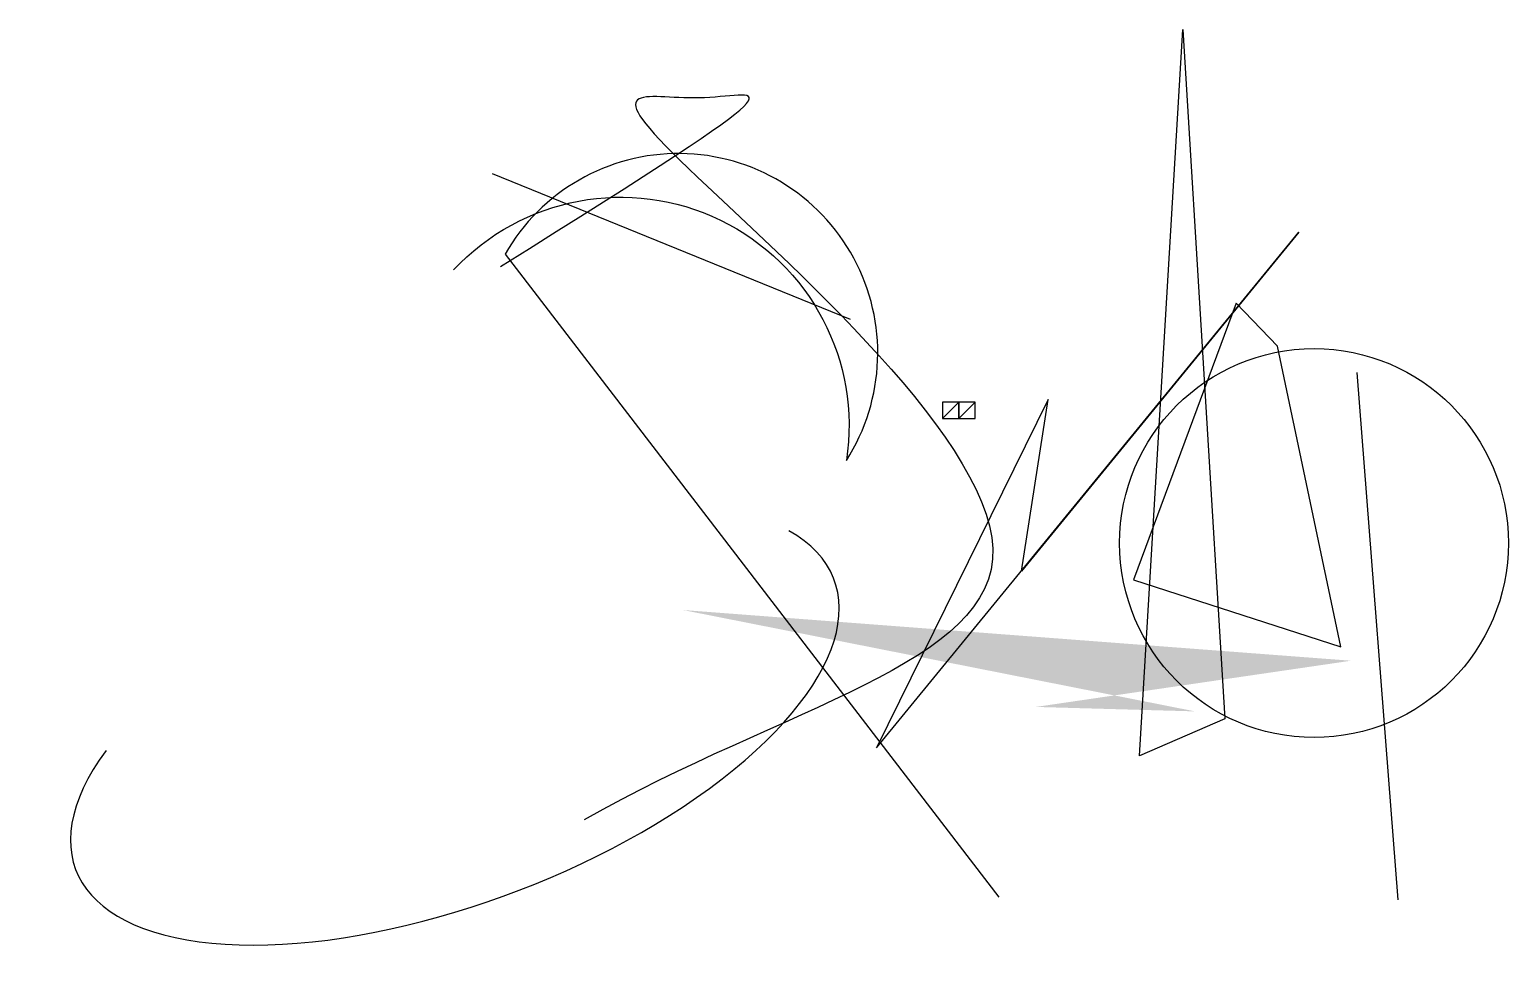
# Model space of a CAD drawing. Header units: millimetres. Extents: x -55.8 to 34.6, y -32.7 to 23.8.
import ezdxf

# ---------------------------------------------------------------- set-up
doc = ezdxf.new("R2010")
doc.units = ezdxf.units.MM

msp = doc.modelspace()

# ---------------------------------------------------------------- linework, layer by layer
msp.add_line((-27.526, 14.983, 7.096), (-5.635, 6.075, 4.936))
msp.add_lwpolyline([(-29.88, 9.088, -0.738693), (-5.874, -2.556, 1.026022), (-26.738, 10.041), (3.437, -29.24)], format="xyb")
at = {"elevation": 6.551}
msp.add_lwpolyline([(27.848, -29.399), (25.355, 2.824, -1)], format="xyb", dxfattribs=at)
msp.add_arc((22.711, -7.606, 28.196), 11.883, 0, 360)
msp.add_open_spline([(-27.007, 9.303, 22.833), (-7.443, 21.481, -6.161), (-14.738, 18.041, 25.587), (-24.498, 22.279, -10.851), (16.467, -12.424, 29.414), (-9.801, -17.606, -26.857), (-21.907, -24.525, 19.2)], degree=3)
at = {"extrusion": (0, 0, -1)}
msp.add_solid([(-5.704, -17.619), (-15.441, -17.891), (-24.975, -14.795), (15.866, -11.696)], dxfattribs=at)
for points in [[(17.258, -18.336, 0.788), (12.047, -20.606, 25.533), (14.684, 23.775, 23.515)], [(-4.026, -20.12, 25.73), (21.79, 11.388, 29.76), (4.822, -9.313, -23.019), (6.461, 1.169, -3.814)], [(0, 0), (1, 0), (1, 1)], [(0, 0), (1, 1), (0, 1)], [(1, 0), (2, 0), (2, 1)], [(1, 0), (2, 1), (1, 1)]]:
    msp.add_3dface(points)
at = {"layer": 'A'}
msp.add_3dface([(24.341, -13.947, -15.962), (20.47, 4.436, -26.639), (17.944, 7.06, -13.236), (11.687, -9.849, 13.278)], dxfattribs=at)
at = {"layer": 'B'}
msp.add_ellipse((-29.806, -18.686, 8.052), major_axis=(23.171, 8.878, -3.089), ratio=0.434815, start_param=2.541257, end_param=6.635315, dxfattribs=at)

doc.saveas('drawing.dxf')
